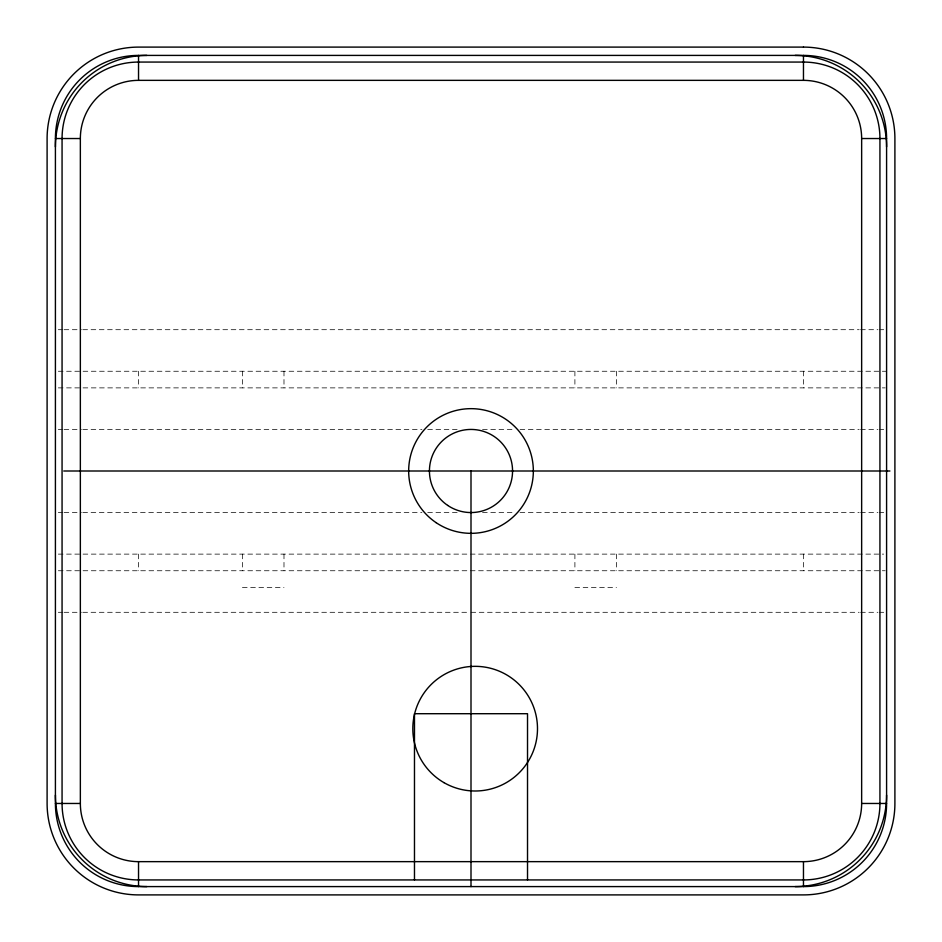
<?xml version="1.0" encoding="UTF-8"?>
<svg xmlns="http://www.w3.org/2000/svg" width="942" height="942" viewBox="0 0 942 942"><rect width="100%" height="100%" fill="white"/><g stroke="black" fill="none" stroke-linecap="round" stroke-linejoin="round"><path stroke-width="0.71" stroke-dasharray="4.71 3.53" d="M58.298 329.7L62.631 329.7M64.068 329.7L81.389 329.7M82.825 329.7L859.175 329.7M860.611 329.7L877.932 329.7M879.369 329.7L883.702 329.7M58.345 371.254L886.587 371.254M58.345 387.88L885.197 387.88M58.298 429.446L62.631 429.446M64.068 429.446L81.389 429.446M82.825 429.446L421.934 429.446M427.715 429.446L459.46 429.446M482.54 429.446L514.285 429.446M520.066 429.446L859.175 429.446M860.611 429.446L877.932 429.446M879.369 429.446L883.702 429.446M58.298 512.554L62.631 512.554M64.068 512.554L81.389 512.554M82.825 512.554L421.934 512.554M427.715 512.554L459.46 512.554M482.54 512.554L514.285 512.554M520.066 512.554L859.175 512.554M860.611 512.554L877.932 512.554M879.369 512.554L883.702 512.554M58.345 554.12L883.655 554.12M58.345 570.746L885.197 570.746M242.424 587.361L283.989 587.361M574.903 587.361L616.457 587.361M58.298 612.3L62.631 612.3M64.068 612.3L81.389 612.3M82.825 612.3L469.552 612.3M471 612.3L859.175 612.3M860.611 612.3L877.932 612.3M879.369 612.3L883.702 612.3M803.467 371.254L803.467 387.88M803.467 554.12L803.467 570.746M616.457 371.254L616.457 387.88M616.457 554.12L616.457 570.746M574.903 371.254L574.903 387.88M574.903 554.12L574.903 570.746M283.989 371.254L283.989 387.88M283.989 554.12L283.989 570.746M242.424 371.254L242.424 387.88M242.424 554.12L242.424 570.746M138.533 371.254L138.533 387.88M138.533 554.12L138.533 570.746"/><path stroke-width="1.41" d="M138.533 55.413L803.467 55.413A83.12 83.12 0 0 1 886.587 138.533L886.587 803.467A83.12 83.12 0 0 1 803.467 886.587L138.533 886.587A83.12 83.12 0 0 1 55.413 803.467L55.413 138.533A83.12 83.12 0 0 1 138.533 55.413L138.533 80.353A58.168 58.168 0 0 0 80.353 138.533L80.353 803.467A58.168 58.168 0 0 0 138.533 861.647L803.467 861.647A58.168 58.168 0 0 0 861.647 803.467L861.647 138.533A58.168 58.168 0 0 0 803.467 80.353L138.533 80.353M55.413 138.533L80.353 138.533M861.647 138.533L886.587 138.533M63.726 471L889.907 471M55.413 803.467L80.353 803.467M861.647 803.467L886.587 803.467M803.467 55.413L803.467 80.353M803.467 861.647L803.467 886.587M527.52 879.934L527.52 713.706L414.48 713.706L414.48 879.934M471 471L471 886.587M138.533 861.647L138.533 886.587M55.413 146.846A91.433 91.433 0 0 1 146.846 55.413M795.154 55.413A91.433 91.433 0 0 1 886.587 146.846M886.587 795.154A91.433 91.433 0 0 1 795.154 886.587M146.846 886.587A91.433 91.433 0 0 1 55.413 795.154M803.467 47.1L138.533 47.1A91.433 91.433 0 0 0 47.1 138.533L47.1 803.467A91.433 91.433 0 0 0 138.533 894.9L803.467 894.9A91.433 91.433 0 0 0 894.9 803.467L894.9 138.533A91.433 91.433 0 0 0 803.467 47.1M803.467 62.066L138.533 62.066A76.467 76.467 0 0 0 62.066 138.533L62.066 803.467A76.467 76.467 0 0 0 138.533 879.934L803.467 879.934A76.467 76.467 0 0 0 879.934 803.467L879.934 138.533A76.467 76.467 0 0 0 803.467 62.066M447.709 505.418A41.554 41.554 0 0 0 512.448 473.967A41.554 41.554 0 0 0 452.843 433.614A41.554 41.554 0 0 0 447.709 505.418M436.064 522.622A62.337 62.337 0 0 0 533.184 475.451A62.337 62.337 0 0 0 443.764 414.927A62.337 62.337 0 0 0 436.064 522.622M443.988 782.649A62.337 62.337 0 0 0 537.493 728.661A62.337 62.337 0 0 0 443.988 674.684A62.337 62.337 0 0 0 443.988 782.649"/></g></svg>
